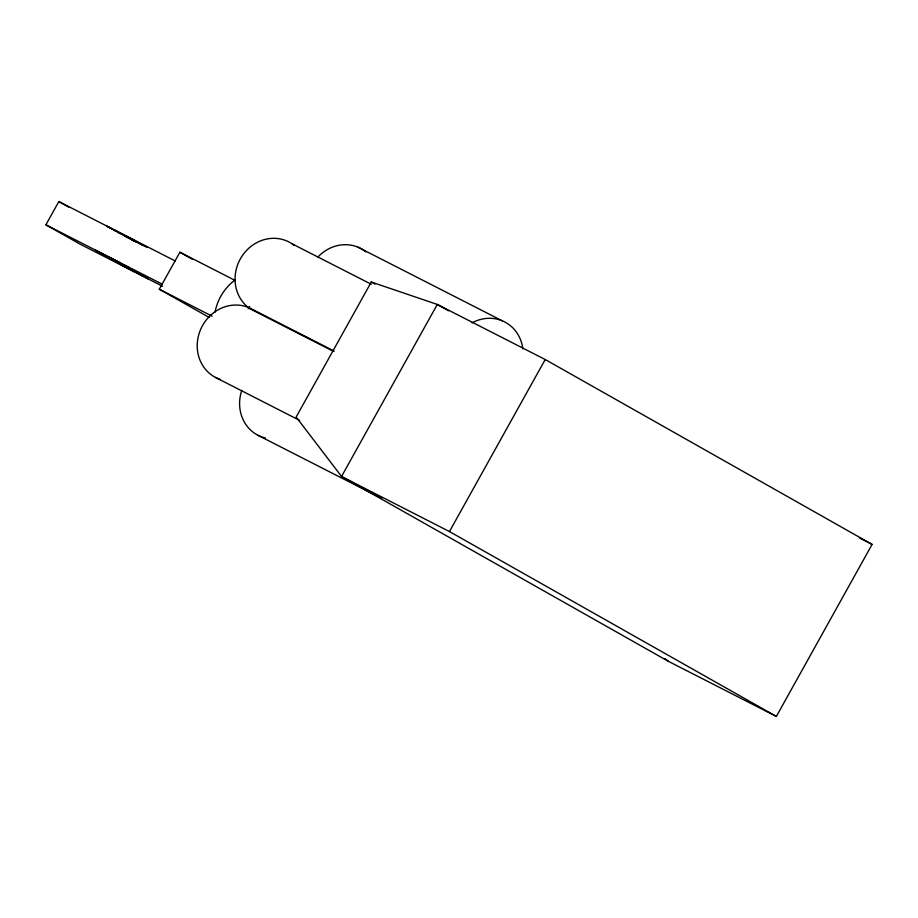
<?xml version="1.0" encoding="UTF-8"?>
<svg xmlns="http://www.w3.org/2000/svg" width="918" height="918" viewBox="0 0 918 918"><rect width="100%" height="100%" fill="white"/><g stroke="black" fill="none" stroke-linecap="round" stroke-linejoin="round"><path stroke-width="1.38" d="M162.509 286.232L80.256 244.245L45.9 224.807L58.844 201.558L175.269 260.987M209.235 317.456L159.307 289.216L179.894 252.221L235.295 280.506M371.297 282.021L296.158 417.024L341.542 476.465L668.43 661.362L776.353 716.442L872.1 544.408L545.212 359.523L437.301 304.432L371.297 282.021L375.026 284.121M448.523 310.789L437.301 304.432L341.542 476.465L449.464 531.556L545.212 359.523M121.75 234.033L122.886 234.675M128.486 237.842L128.359 237.659M134.177 240.436L126.971 236.431L134.441 240.505M134.59 241.009L133.385 240.505M141.177 244.314L141.051 244.142M108.542 257.212L101.967 253.896L116.437 261.871L108.967 257.786M108.806 257.281L122.599 264.659L121.233 263.684M109.437 257.981L101.336 253.207L105.432 255.525M115.06 260.896L115.186 261.079M115.542 261.091L115.416 260.919M121.497 263.764L114.027 259.679L128.233 267.574M121.692 264.648L135.692 272.428L125.307 266.771M122.06 264.786L121.933 264.602M127.751 267.379L135.256 271.831L109.322 257.763M128.692 268.526L115.84 261.446M134.384 271.131L148.383 278.9L134.177 271.418L142.106 275.698L141.521 275.331M134.751 271.258L122.014 264.246M128.222 268.343L128.348 268.515M140.913 274.826L141.039 274.998M141.383 275.01L128.531 267.93M115.496 230.9L114.509 230.338L115.025 230.774M121.486 233.952L122.22 234.228L121.624 233.861M127.877 237.532L129.415 238.359M140.695 244.119L142.106 244.842M358.054 247.206L502.238 320.807M292.096 243.832L371.205 284.213M859.409 537.925L872.1 544.408M334.232 351.124L251.302 308.792A38.717 35.469 -63 0 0 200.709 329.252A38.717 35.469 -63 0 0 220.354 379.501M333.234 351.261L250.304 308.93A38.717 35.469 -63 0 1 242.478 255.445A38.717 35.469 -63 0 1 294.242 245.393M45.9 224.807L162.325 284.236M159.307 289.216L212.184 316.205M215.466 377.424L299.67 420.41M257.947 435.281L381.704 498.451M121.142 233.723L118.376 232.265M113.901 230.028L111.124 228.571M133.672 240.482L134.464 240.906M135.198 241.319L136.002 241.732M136.53 241.652L133.707 240.241L134.946 241.032M138.825 243.098L139.766 243.603M116.299 231.313L117.252 231.818M127.074 237.119L123.104 234.985M119.547 233.264L120.487 233.757M123.838 235.169L127.705 237.292M136.954 242.226L137.975 242.777M130.356 238.864L132.41 239.965M131.699 239.437L132.72 239.988M124.263 235.754L125.284 236.293M131.63 239.759L132.651 240.309M125.33 266.909C113.189 260.517 131.182 270.443 128.83 268.848M137.551 242.203L138.584 242.765M119.156 232.472L114.452 230.074M137.792 242.547L135.795 241.457M144.069 245.886L145.101 246.449M111.916 228.777L107.039 226.253L108.29 226.998M118.273 232.357L119.306 232.92M117.493 232.151L118.525 232.713M124.492 236.087L125.525 236.649M105.822 255.858L108.657 257.43M130.666 238.875L128.199 237.498M139.008 243.339L139.972 243.867M142.313 245.152L143.288 245.68M116.368 231.175L117.343 231.703M109.127 227.48L110.091 228.008M126.317 236.855L127.281 237.395M129.622 238.669L130.597 239.208M133.121 240.723L134.017 241.227M139.547 243.293L140.397 243.763M146.077 246.976L146.914 247.447M134.292 240.654L127.774 237.246M120.132 233.011L120.969 233.482M135.371 241.56L136.22 242.031M112.88 229.305L113.729 229.775M121.348 263.902L114.658 260.379L115.255 260.746M127.877 267.597L121.187 264.063L121.773 264.441M179.894 252.221L192.378 259.289M58.844 201.558L68.655 207.112M449.464 531.556L776.353 716.442M121.853 233.906L129.048 237.716L121.371 233.62M140.821 244.303L141.475 244.716M115.53 230.705L114.383 230.154M121.601 234.136L121.773 234.297M665.114 658.654L668.43 661.362M215.053 312.097A48.39 44.339 -63 0 1 235.444 279.669M248.227 308.781A48.39 44.339 -63 0 1 249.73 306.394M472.093 322.849A38.717 35.469 -63 0 1 522.847 348.966M317.846 257.109A38.717 35.469 -63 0 1 366.018 251.945M265.405 438.058A38.717 35.469 -63 0 1 241.79 390.379M114.681 261.102L122.564 265.348L114.681 261.102M95.541 250.235L103.413 254.493L95.541 250.235M108.232 256.707L116.104 260.964L108.232 256.707M128.784 238.198L128.13 237.819L128.784 238.244"/></g></svg>
